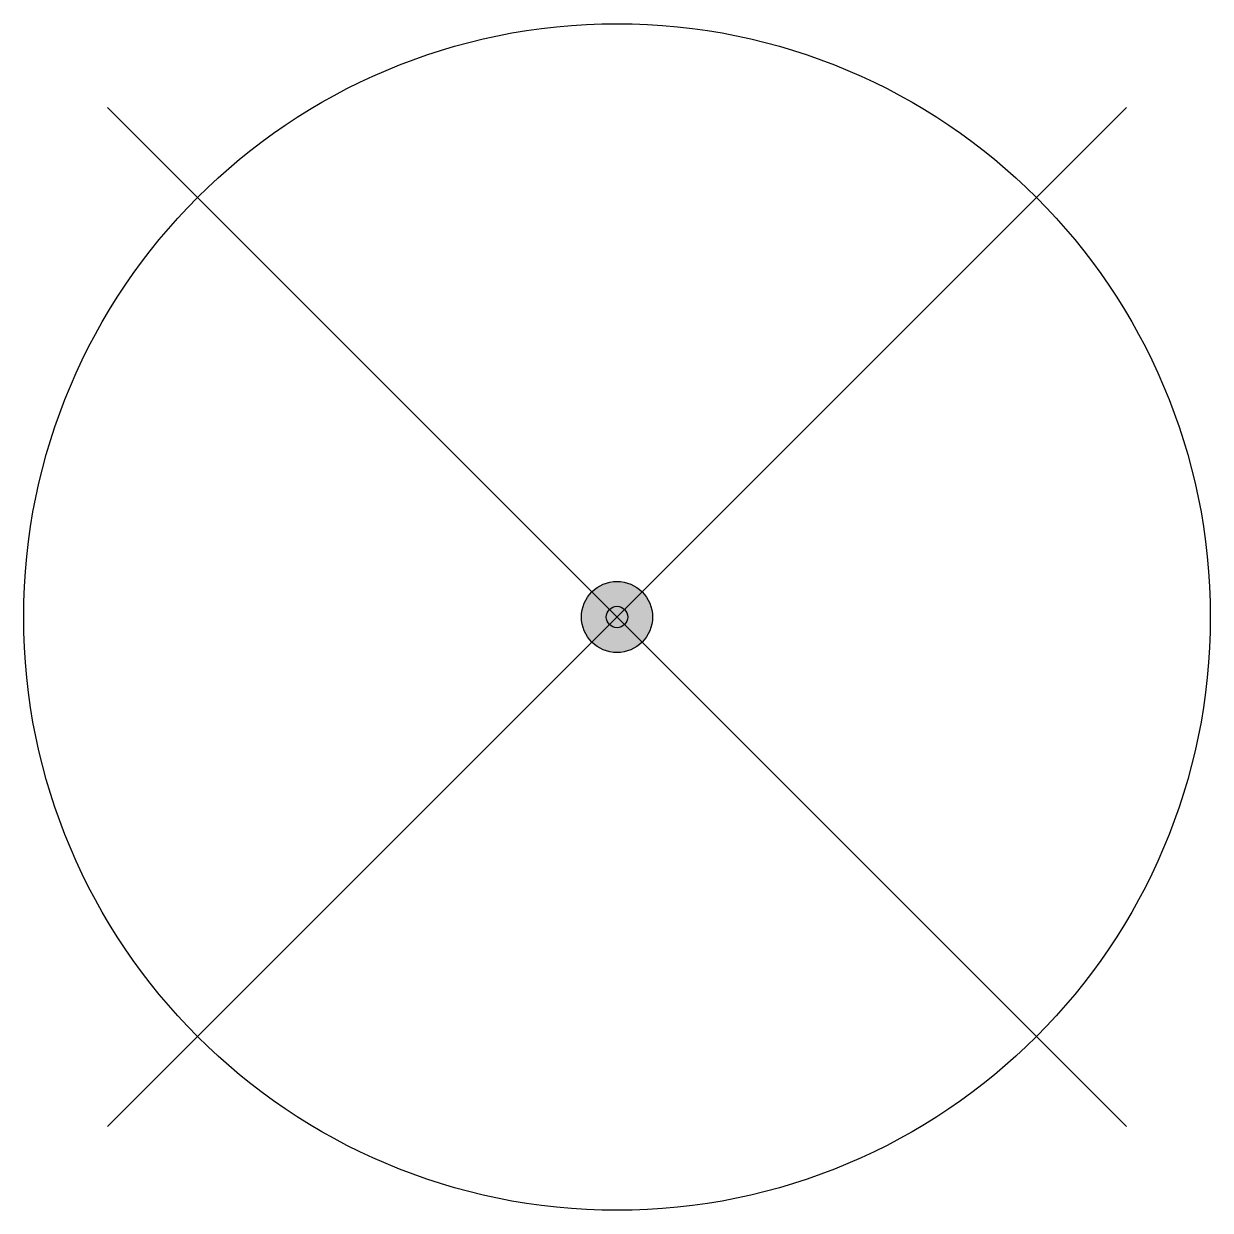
# Model space of a CAD drawing. Header units: metres. Extents: x -2.5 to 2.5, y -2.5 to 2.5.
import ezdxf

# ---------------------------------------------------------------- set-up
doc = ezdxf.new("R2010")
doc.units = ezdxf.units.M

msp = doc.modelspace()

# ---------------------------------------------------------------- hatches: boundary and pattern name
h = msp.add_hatch(color=256)
edge = h.paths.add_edge_path()
edge.add_arc((0, 0), 0.15, 0, 360)

# ---------------------------------------------------------------- linework, layer by layer
for p, q in [((-2.1464, 2.1464), (2.1464, -2.1464)), ((2.1464, 2.1464), (-2.1464, -2.1464))]:
    msp.add_line(p, q)
for radius in [2.5, 0.15, 0.045]:
    msp.add_circle((0, 0), radius)

doc.saveas('drawing.dxf')
